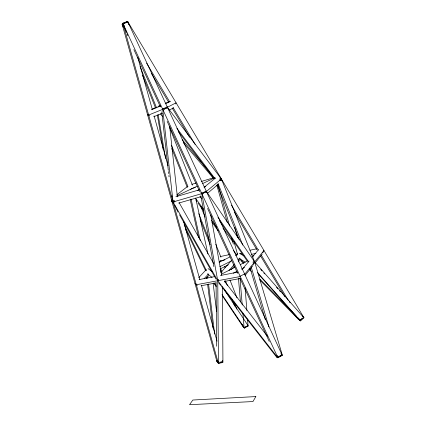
<?xml version="1.0" encoding="UTF-8"?>
<svg xmlns="http://www.w3.org/2000/svg" width="426" height="426" viewBox="0 0 426 426"><rect width="100%" height="100%" fill="white"/><g stroke="black" fill="none" stroke-linecap="round" stroke-linejoin="round"><path stroke-width="0.64" d="M122.416 24.9L122.821 23.276L127.582 21.3L303.887 317.604L300.197 320.272L299.515 319.133M175.693 103.944L176.05 102.826L167.397 107.261M220.684 180.677L221.355 178.963L206.392 191.45M253.443 264.583L254.668 261.969M262.799 252.906L263.928 250.515L244.742 274.243M128.615 23.856L127.88 22.008L122.874 23.244L122.113 24.202L216.972 361.653L218.384 363.346L222.771 361.685M245.083 275.404L252.953 265.627M254.972 263.124L262.235 254.104M241.989 269.631L249.114 261.016M252.41 257.032L258.534 249.631M231.323 269.573L234.343 266.053M238.219 261.537L240.37 259.024M229.028 270.51L234.194 264.519M238.07 260.025L239.79 258.028M220.918 272.502L231.808 260.137M235.727 255.685L237.468 253.704M206.163 278.364L208.788 275.473M204.123 278.716L208.495 273.923M219.113 262.278L220.45 260.813M302.034 318.302L300.255 320.23L297.47 317.391M198.713 277.693L206.221 269.621M298.706 319.266L300.554 320.932L303.871 317.7L254.503 261.761M219.496 179.287L220.849 178.089L219.571 176.566M207.313 193.489L218.788 183.808M163.243 110.281L167.205 106.979L221.179 178.707M221.483 286.437L276.825 357.382L277.864 357.787L281.746 354.554L280.931 353.511M204.033 187.376L215.631 177.908M218.517 279.706L217.548 280.473L277.864 357.787M190.246 189.772L191.775 188.564M222.196 295.628L242.485 325.837L244.577 328.19L248.001 325.485L224.534 290.111M176.944 194.687L187.733 186.322M202.142 194.245L206.216 191.162L254.508 261.708M218.639 279.802L217.579 280.436L172.892 201.663L173.968 201.056M173.377 202.558L174.99 201.642M276.266 356.573L277.928 357.739L282.31 355.364L127.582 21.3L123.178 23.947L124.195 25.651M247.975 325.581L244.162 327.583L242.511 325.746L242.021 324.521M169.447 110.014L173.483 107.9M233.304 273.215L236.867 271.405M241.611 268.992L244.577 267.485M240.12 276.208L244.593 273.929M221.419 274.168L235.008 267.283M240.328 264.589L247.415 260.994M219.853 266.729L231.739 260.739M220.135 268.955L228.4 264.78M219.39 262.24L230.051 256.883M152.002 109.264L156.161 107.187M165.4 103.837L170.64 101.218M197.51 190.529L199.293 189.682M204.64 187.136L205.827 186.567M201.674 193.303L206.237 191.125M176.944 195.768L197.345 186.077M202.744 183.515L214.747 177.812M162.578 109.003L167.237 106.926M253.454 262.112L254.556 261.644L221.243 178.638L220.13 179.074M123.343 27.275L122.113 24.202L127.88 22.008L128.593 24.559M165.176 103.342L168.792 101.862M151.47 109.748L160.629 106.005M162.743 109.333L148.663 115.025L149.595 115.718M153.77 116.708L162.327 113.284M219.885 180.246L221.557 179.596L221.909 180.874M242.373 325.006L244.082 327.557L248.113 326.327L247.543 319.042M191.812 184.357L196.242 183.01M201.312 181.476L213.346 177.828M191.609 188.606L195.422 187.467M175.895 196.727L199.464 189.778M173.068 201.956L201.833 193.628M178.675 203.08L200.997 196.684M252.863 262.118L254.588 261.649L282.374 355.337L277.683 356.759L277.31 355.492M157.945 106.298L160.506 105.653M200.752 192.77L201.764 193.287L206.61 192.11M220.434 256.532L229.39 254.626M250.025 250.227L256.511 248.843M220.338 260.829L224.827 259.892M251.324 254.375L255.882 253.427M251.841 256.244L253.79 255.845M147.604 114.871L148.552 114.679M216.807 360.859L218.463 363.378L222.931 362.483L222.473 286.97M147.62 114.866L148.525 114.69M199.096 279.573L214.635 276.591M220.439 275.473L237.745 272.15M240.275 276.522L196.317 284.733L197.456 285.271M201.115 285.718L216.019 282.965M224.401 281.416L240.445 278.455M171.683 199.815L171.902 201.12L174.559 200.683M219.827 362.164L222.707 361.717L222.548 360.401M167.072 108.38L162.695 108.987L173.025 201.642L171.848 201.131L172.94 201.636M240.099 253.342L241.856 253.971M299.75 320.048L298.738 319.681L259.732 279.946M239.487 253.363L244.071 255.946M238.97 258.412L245.222 262.096M302.886 316.949L303.887 317.604M298.722 319.276L299.707 319.942M220.689 178.963L221.557 179.596M208.064 268.582L212.191 271.692M207.425 273.796L212.031 277.411M171.689 200.508L173.025 201.642M302.939 316.88L303.871 317.7M194.948 283.301L196.221 284.424M172.599 201.86L171.822 201.168L172.69 202.952M302.444 315.916L303.371 316.859M239.897 258.731L244.077 262.991M249.647 268.668L250.579 269.61M259.865 279.073L296.075 315.97M240.695 260.552L243.48 263.39M249.519 269.541L251.377 271.431M257.533 272.581L300.554 320.932M258.108 273.769L297.359 317.855M260.717 269.418L262.033 270.909M263.79 272.896L264.668 273.891M276.517 287.31L277.837 288.801M279.589 290.788L280.468 291.783M289.249 301.725L290.127 302.716M160.389 113.769L162.524 116.309M182.184 139.659L215.098 178.744L176.896 128.311M183.212 142.497L213.538 178.505M224.289 281.038L267.485 336.306M218.634 282.784L220.673 285.393M178.249 131.437L213.777 178.302M195.502 198.234L203.319 208.98M211.52 220.269L216.6 227.255M233.4 250.36L236.915 255.201M196.029 200.305L196.812 201.381M197.983 202.994L203.846 211.056M212.057 222.351L218.314 230.951M200.002 196.445L201.562 198.596M222.984 228.144L233.118 242.117M217.936 217.196L248.773 261.99M219.47 220.785L247.336 261.234M214.262 283.002L216.11 285.761M222.026 294.579L244.577 328.19M213.708 282.992L216.291 286.836M173.025 107.448L195.097 144.387M172.28 108.263L189.602 137.236M151.443 73.448L168.861 102.575M234.433 212.249L256.862 249.758M260.595 256.005L285.005 296.831M146.587 63.133L169.66 101.75M231.446 205.178L258.252 250.051M261.308 255.174L288.258 300.287M179.165 202.701L213.618 263.444M179.522 214.784L215.966 279.03M174.83 205.55L178.031 212.137M184.133 224.71L206.514 270.808M185.422 229.145L205.683 270.808M122.821 23.276L277.928 357.739M133.881 49.618L160.442 106.883M167.141 121.325L199.778 191.684M207.574 208.495L237.639 273.306M239.875 278.119L269.264 341.487M218.277 184.075L242.729 245.041M217.196 184.698L239.167 239.476M123.125 23.973L124.104 26.439M124.594 27.669L126.559 32.594M127.049 33.824L127.789 35.672M140.058 66.456L156.507 107.709M171.492 145.298L187.951 186.588M198.745 213.66L209.288 240.11M220.577 268.423L222.052 272.118M225.487 280.745L227.457 285.676M233.842 301.699L236.792 309.095M142.502 75.269L155.527 107.884M171.774 148.578L187.291 187.435M200.087 219.496L210.183 244.774M220.498 270.601L221.227 272.443M224.656 281.016L225.386 282.859M231.994 299.398L234.683 306.14M169.287 126.666L192.44 185.198M200.715 206.12L205.098 217.191M215.806 244.258L220.918 257.176M224.571 266.415L225.061 267.65M229.933 279.973L237.005 297.849M251.106 266.697L268.886 326.95M250.264 268.577L265.302 319.606M216.834 185.177L227.255 222.324M231.568 237.692L233.368 244.098M122.874 23.244L218.384 363.346M217.819 183.888L229.614 226.062M233.901 241.398L237.655 254.817M137.694 57.127L152.322 109.487M154.084 115.877L167.998 165.687M183.558 221.312L199.853 279.648M201.466 285.415L217.042 341.178M234.795 227.511L237.617 237.729M195.667 198.074L207.931 253.976M191.114 199.075L200.209 240.413M190.236 199.64L198.628 237.751M201.764 193.287L217.691 280.414M200.843 195.763L213.831 266.633M210.753 215.008L221.637 275.191M158.163 114.706L165.56 158.499M171.854 195.758L172.077 197.068M172.408 199.027L172.738 200.987M157.338 114.919L163.185 149.531M213.133 283.381L216.594 311.688M207.67 276.735L207.829 278.056M208.548 283.988L214.645 334.09M217.936 361.115L218.096 362.435L217.036 361.626L216.877 360.305M206.78 277.278L206.94 278.599M207.659 284.531L212.947 328.02M161.752 111.825L168.302 170.293M168.451 171.603L168.669 173.574M168.893 175.544L169.037 176.859M169.649 126.128L177.37 196.823M238.587 260.664L238.693 261.99M240.056 278.545L242.229 305.037M242.937 313.648L244.082 327.557M238.459 278.173L240.445 301.917M245.11 287.933L246.872 310.437M217.745 280.436L218.463 363.378M216.051 282.406L216.669 346.237M255.829 396.579L252.948 401.558L189.538 404.7L192.834 400.025L255.829 396.579"/></g></svg>
